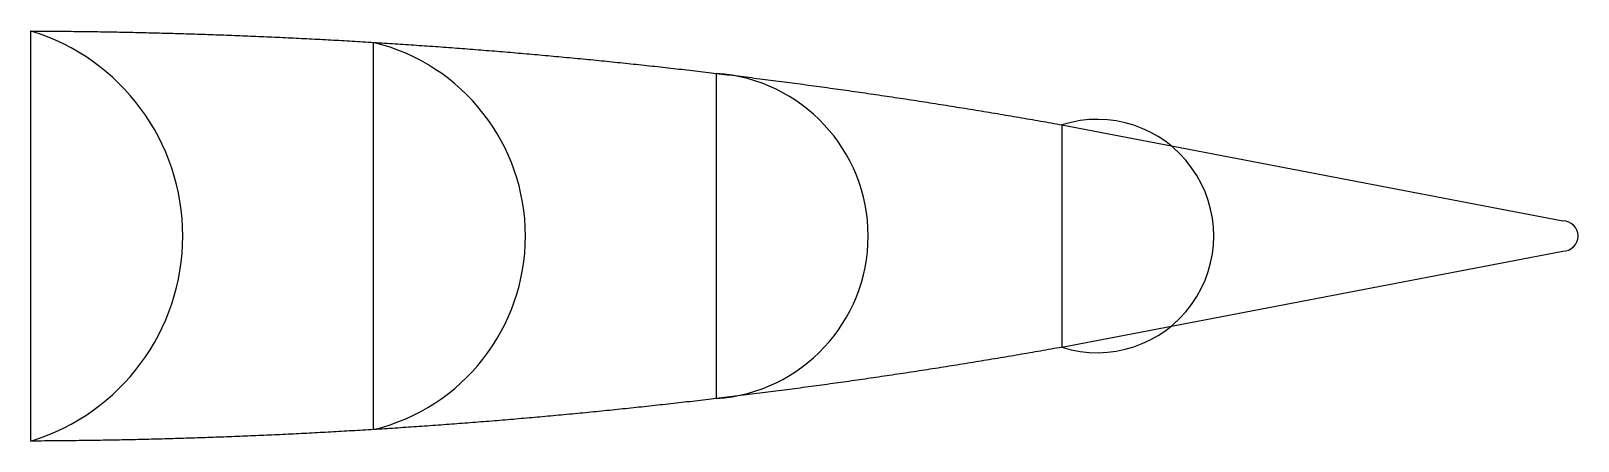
# Model space of a CAD drawing. Header units: inches. Extents: x 23 to 33.9, y 9.6 to 22.4.
# Drawn here: x 23.67 to 33.87, y 19.73 to 22.43 of the extents above; entities outside this region: 4.
import ezdxf

# ---------------------------------------------------------------- set-up
doc = ezdxf.new("R2010")
doc.units = ezdxf.units.IN
doc.header["$MEASUREMENT"] = 0
doc.layers.add('Acoperire', color=1, linetype='Continuous')

msp = doc.modelspace()

# ---------------------------------------------------------------- linework, layer by layer
at = {"layer": 'Acoperire'}
for p, q in [((25.932, 19.802, 2.301), (25.932, 22.351, 2.301)), ((28.19, 20.006, 1.902), (28.19, 22.147, 1.902))]:
    msp.add_line(p, q, dxfattribs=at)
at = {"layer": 'Acoperire', "extrusion": (-4.29357e-05, -7.68886e-11, -1)}
for p, q in [((30.467, 21.808, 1.5), (30.467, 20.344, 1.5)), ((30.467, 21.808, 1.5), (33.767, 21.176, 1.5)), ((30.467, 20.344, 1.5), (33.767, 20.976, 1.5))]:
    msp.add_line(p, q, dxfattribs=at)
at = {"layer": 'Acoperire'}
for centre, radius, start, end in [((23.263, 21.076, 2.7), 1.411, 286.9423, 73.0577), ((25.62, 21.076, 2.301), 1.312, 283.76, 76.24), ((28.117, 21.076, 1.902), 1.073, 273.8914, 86.1086), ((30.699, 21.076, 1.5), 0.768, 252.4201, 107.5799), ((33.767, 21.076, 1.5), 0.1, 270, 90)]:
    msp.add_arc(centre, radius, start, end, dxfattribs=at)
at = {"layer": 'Acoperire', "extrusion": (0.173785, 0, 0.984784)}
for centre, start, end in [((-28.247, -21.639, 8.727), 349.9123, 359.7046), ((50.246, -21.639, 8.727), 180.2954, 190.0877)]:
    msp.add_arc(centre, 40.618, start, end, dxfattribs=at)
at = {"layer": 'Acoperire'}
msp.add_open_spline([(23.674, 19.726, 2.7), (23.674, 21.076, 2.7), (23.674, 22.426, 2.7)], degree=2, dxfattribs=at)
for points, weights in [([(23.674, 22.426, 2.7), (24.804, 22.421, 2.5), (25.932, 22.351, 2.301)], [1, 0.999588780626, 1]), ([(25.932, 22.351, 2.301), (27.064, 22.282, 2.101), (28.19, 22.147, 1.902)], [1, 0.999585971295, 1]), ([(28.19, 22.147, 1.902), (29.333, 22.011, 1.7), (30.467, 21.808, 1.5)], [1, 0.999572984663, 1]), ([(30.467, 20.344, 1.5), (29.333, 20.141, 1.7), (28.19, 20.006, 1.902)], [1, 0.999572984663, 1]), ([(28.19, 20.006, 1.902), (27.064, 19.871, 2.101), (25.932, 19.802, 2.301)], [1, 0.999585971295, 1]), ([(25.932, 19.802, 2.301), (24.804, 19.731, 2.5), (23.674, 19.726, 2.7)], [1, 0.999588780626, 1])]:
    msp.add_rational_spline(points, weights, degree=2, dxfattribs=at)
for points, weights, knots in [([(25.293, 12.293, 4.399), (25.293, 12.033, 5.399), (25.293, 10.999, 5.399), (25.293, 9.966, 5.399), (25.293, 9.705, 4.399), (25.293, 9.743, 4.399), (25.293, 9.781, 4.399), (25.293, 10.39, 4.399), (25.293, 10.999, 4.399), (25.293, 11.609, 4.399), (25.293, 12.218, 4.399), (25.293, 12.256, 4.399), (25.293, 12.293, 4.399)], [1, 0.791285981515, 1, 0.791285981515, 1, 1, 1, 1, 1, 1, 1, 1, 1], [0, 0, 0, 1.315774, 1.315774, 2.631548, 2.631548, 3.631548, 3.631548, 4.631548, 4.631548, 5.631548, 5.631548, 6.631548, 6.631548, 6.631548]), ([(27.553, 12.086, 4), (27.553, 12.05, 4), (27.553, 12.015, 4), (27.553, 11.507, 4), (27.553, 10.999, 4), (27.553, 10.492, 4), (27.553, 9.984, 4), (27.553, 9.948, 4), (27.553, 9.912, 4), (27.553, 9.996, 5), (27.553, 10.999, 5), (27.553, 12.003, 5), (27.553, 12.086, 4)], [1, 1, 1, 1, 1, 1, 1, 1, 1, 0.735904691337, 1, 0.735904691337, 1], [0, 0, 0, 1, 1, 2, 2, 3, 3, 4, 4, 5.487589, 5.487589, 6.975178, 6.975178, 6.975178])]:
    msp.add_rational_spline(points, weights, degree=2, knots=knots, dxfattribs=at)

doc.saveas('drawing.dxf')
